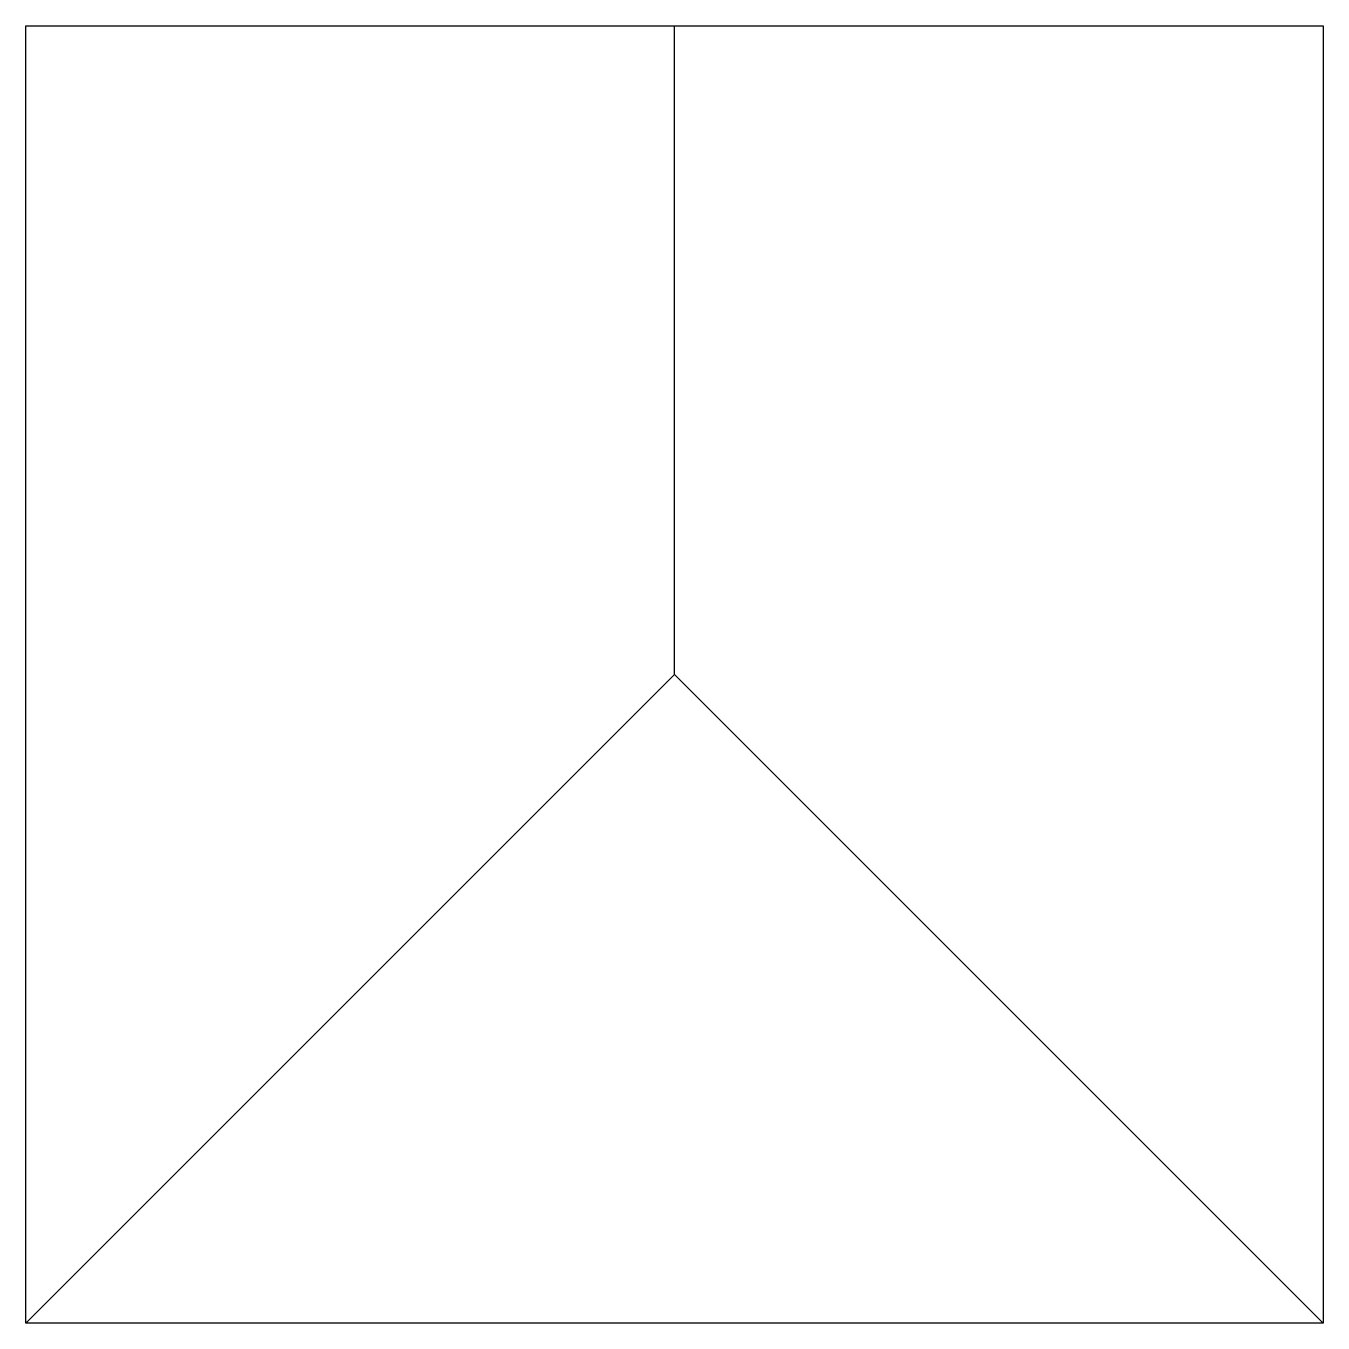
# Model space of a CAD drawing. Header units: millimetres. Extents: x -0.25 to 0.25, y -0.25 to 0.25.
import ezdxf

# ---------------------------------------------------------------- set-up
doc = ezdxf.new("R2010")
doc.units = ezdxf.units.MM

msp = doc.modelspace()

# ---------------------------------------------------------------- linework, layer by layer
at = {"color": 3, "true_color": 0x00ff00, "elevation": 25.27}
for points in [[(-0.25, 0.25), (0.25, 0.25), (0.25, -0.25), (-0.25, -0.25), (-0.25, 0.25)], [(0, 0), (0, 0.25)], [(0, 0), (-0.25, -0.25)], [(0, 0), (0.25, -0.25)]]:
    msp.add_lwpolyline(points, dxfattribs=at)

doc.saveas('drawing.dxf')
